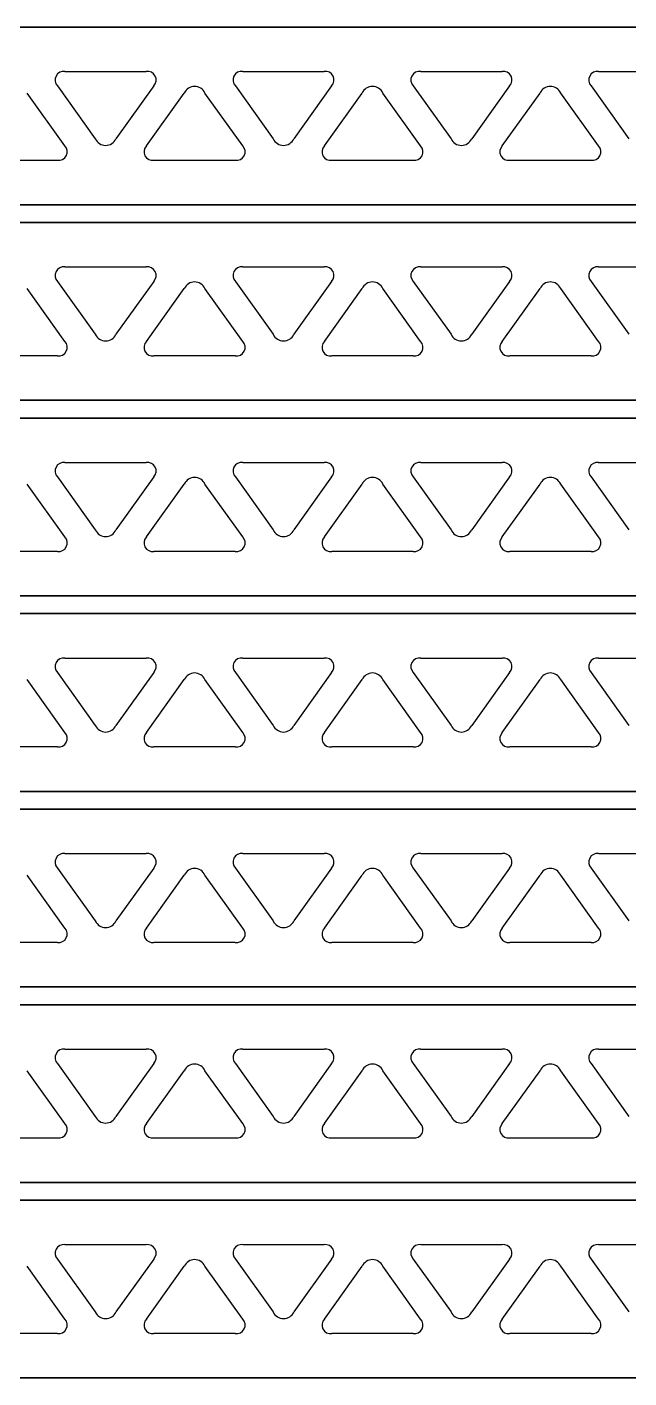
# Model space of a CAD drawing. Header units: inches. Extents: x 0 to 353, y 0 to 82.
# Drawn here: x 54.5 to 88.4, y 0.2 to 76.2 of the extents above; entities that cross this region are included whole.
import ezdxf

# ---------------------------------------------------------------- set-up
doc = ezdxf.new("R2010")
doc.units = ezdxf.units.IN
doc.header["$MEASUREMENT"] = 0

msp = doc.modelspace()

# ---------------------------------------------------------------- linework, layer by layer
for p, q in [((23.937, 76.243), (328.937, 76.243)), ((328.937, 76.243), (23.937, 76.243)), ((23.937, 76.243), (328.937, 76.243)), ((328.937, 76.243), (23.937, 76.243)), ((23.937, 76.243), (328.937, 76.243)), ((328.937, 76.243), (23.937, 76.243)), ((56.652, 73.743), (61.223, 73.743)), ((56.652, 73.743), (61.223, 73.743)), ((56.652, 73.743), (61.223, 73.743)), ((66.652, 73.743), (71.223, 73.743)), ((66.652, 73.743), (71.223, 73.743)), ((66.652, 73.743), (71.223, 73.743)), ((76.652, 73.743), (81.223, 73.743)), ((76.652, 73.743), (81.223, 73.743)), ((76.652, 73.743), (81.223, 73.743)), ((86.652, 73.743), (91.223, 73.743)), ((86.652, 73.743), (91.223, 73.743)), ((86.652, 73.743), (91.223, 73.743)), ((56.642, 69.557), (54.519, 72.529)), ((56.642, 69.557), (54.519, 72.529)), ((56.642, 69.557), (54.519, 72.529)), ((56.233, 72.929), (58.356, 69.957)), ((56.233, 72.929), (58.356, 69.957)), ((56.233, 72.929), (58.356, 69.957)), ((61.642, 72.929), (59.519, 69.957)), ((61.642, 72.929), (59.519, 69.957)), ((61.642, 72.929), (59.519, 69.957)), ((61.233, 69.557), (63.356, 72.529)), ((61.233, 69.557), (63.356, 72.529)), ((61.233, 69.557), (63.356, 72.529)), ((66.642, 69.557), (64.519, 72.529)), ((66.642, 69.557), (64.519, 72.529)), ((66.642, 69.557), (64.519, 72.529)), ((66.233, 72.929), (68.356, 69.957)), ((66.233, 72.929), (68.356, 69.957)), ((66.233, 72.929), (68.356, 69.957)), ((71.642, 72.929), (69.519, 69.957)), ((71.642, 72.929), (69.519, 69.957)), ((71.642, 72.929), (69.519, 69.957)), ((71.233, 69.557), (73.356, 72.529)), ((71.233, 69.557), (73.356, 72.529)), ((71.233, 69.557), (73.356, 72.529)), ((76.642, 69.557), (74.519, 72.529)), ((76.642, 69.557), (74.519, 72.529)), ((76.642, 69.557), (74.519, 72.529)), ((76.233, 72.929), (78.356, 69.957)), ((76.233, 72.929), (78.356, 69.957)), ((76.233, 72.929), (78.356, 69.957)), ((81.642, 72.929), (79.519, 69.957)), ((81.642, 72.929), (79.519, 69.957)), ((81.642, 72.929), (79.519, 69.957)), ((81.233, 69.557), (83.356, 72.529)), ((81.233, 69.557), (83.356, 72.529)), ((81.233, 69.557), (83.356, 72.529)), ((86.642, 69.557), (84.519, 72.529)), ((86.642, 69.557), (84.519, 72.529)), ((86.642, 69.557), (84.519, 72.529)), ((86.233, 72.929), (88.356, 69.957)), ((86.233, 72.929), (88.356, 69.957)), ((86.233, 72.929), (88.356, 69.957)), ((56.223, 68.743), (51.652, 68.743)), ((56.223, 68.743), (51.652, 68.743)), ((56.223, 68.743), (51.652, 68.743)), ((66.223, 68.743), (61.652, 68.743)), ((66.223, 68.743), (61.652, 68.743)), ((66.223, 68.743), (61.652, 68.743)), ((76.223, 68.743), (71.652, 68.743)), ((76.223, 68.743), (71.652, 68.743)), ((76.223, 68.743), (71.652, 68.743)), ((86.223, 68.743), (81.652, 68.743)), ((86.223, 68.743), (81.652, 68.743)), ((86.223, 68.743), (81.652, 68.743)), ((23.937, 66.243), (174.587, 66.243)), ((174.587, 66.243), (23.937, 66.243)), ((23.937, 66.243), (174.587, 66.243)), ((174.587, 66.243), (23.937, 66.243)), ((23.937, 66.243), (174.587, 66.243)), ((174.587, 66.243), (23.937, 66.243)), ((23.937, 65.243), (328.937, 65.243)), ((328.937, 65.243), (23.937, 65.243)), ((23.937, 65.243), (328.937, 65.243)), ((328.937, 65.243), (23.937, 65.243)), ((23.937, 65.243), (328.937, 65.243)), ((328.937, 65.243), (23.937, 65.243)), ((56.652, 62.743), (61.223, 62.743)), ((56.652, 62.743), (61.223, 62.743)), ((56.652, 62.743), (61.223, 62.743)), ((66.652, 62.743), (71.223, 62.743)), ((66.652, 62.743), (71.223, 62.743)), ((66.652, 62.743), (71.223, 62.743)), ((76.652, 62.743), (81.223, 62.743)), ((76.652, 62.743), (81.223, 62.743)), ((76.652, 62.743), (81.223, 62.743)), ((86.652, 62.743), (91.223, 62.743)), ((86.652, 62.743), (91.223, 62.743)), ((86.652, 62.743), (91.223, 62.743)), ((56.233, 61.929), (58.356, 58.957)), ((56.233, 61.929), (58.356, 58.957)), ((56.233, 61.929), (58.356, 58.957)), ((61.642, 61.929), (59.519, 58.957)), ((61.642, 61.929), (59.519, 58.957)), ((61.642, 61.929), (59.519, 58.957)), ((66.233, 61.929), (68.356, 58.957)), ((66.233, 61.929), (68.356, 58.957)), ((66.233, 61.929), (68.356, 58.957)), ((71.642, 61.929), (69.519, 58.957)), ((71.642, 61.929), (69.519, 58.957)), ((71.642, 61.929), (69.519, 58.957)), ((76.233, 61.929), (78.356, 58.957)), ((76.233, 61.929), (78.356, 58.957)), ((76.233, 61.929), (78.356, 58.957)), ((81.642, 61.929), (79.519, 58.957)), ((81.642, 61.929), (79.519, 58.957)), ((81.642, 61.929), (79.519, 58.957)), ((86.233, 61.929), (88.356, 58.957)), ((86.233, 61.929), (88.356, 58.957)), ((86.233, 61.929), (88.356, 58.957)), ((56.642, 58.557), (54.519, 61.529)), ((56.642, 58.557), (54.519, 61.529)), ((56.642, 58.557), (54.519, 61.529)), ((61.233, 58.557), (63.356, 61.529)), ((61.233, 58.557), (63.356, 61.529)), ((61.233, 58.557), (63.356, 61.529)), ((66.642, 58.557), (64.519, 61.529)), ((66.642, 58.557), (64.519, 61.529)), ((66.642, 58.557), (64.519, 61.529)), ((71.233, 58.557), (73.356, 61.529)), ((71.233, 58.557), (73.356, 61.529)), ((71.233, 58.557), (73.356, 61.529)), ((76.642, 58.557), (74.519, 61.529)), ((76.642, 58.557), (74.519, 61.529)), ((76.642, 58.557), (74.519, 61.529)), ((81.233, 58.557), (83.356, 61.529)), ((81.233, 58.557), (83.356, 61.529)), ((81.233, 58.557), (83.356, 61.529)), ((86.642, 58.557), (84.519, 61.529)), ((86.642, 58.557), (84.519, 61.529)), ((86.642, 58.557), (84.519, 61.529)), ((56.223, 57.743), (51.652, 57.743)), ((56.223, 57.743), (51.652, 57.743)), ((56.223, 57.743), (51.652, 57.743)), ((66.223, 57.743), (61.652, 57.743)), ((66.223, 57.743), (61.652, 57.743)), ((66.223, 57.743), (61.652, 57.743)), ((76.223, 57.743), (71.652, 57.743)), ((76.223, 57.743), (71.652, 57.743)), ((76.223, 57.743), (71.652, 57.743)), ((86.223, 57.743), (81.652, 57.743)), ((86.223, 57.743), (81.652, 57.743)), ((86.223, 57.743), (81.652, 57.743)), ((23.937, 55.243), (174.587, 55.243)), ((174.587, 55.243), (23.937, 55.243)), ((23.937, 55.243), (174.587, 55.243)), ((174.587, 55.243), (23.937, 55.243)), ((23.937, 55.243), (174.587, 55.243)), ((174.587, 55.243), (23.937, 55.243)), ((23.937, 54.243), (328.937, 54.243)), ((328.937, 54.243), (23.937, 54.243)), ((23.937, 54.243), (328.937, 54.243)), ((328.937, 54.243), (23.937, 54.243)), ((23.937, 54.243), (328.937, 54.243)), ((328.937, 54.243), (23.937, 54.243)), ((56.652, 51.743), (61.223, 51.743)), ((56.652, 51.743), (61.223, 51.743)), ((56.652, 51.743), (61.223, 51.743)), ((66.652, 51.743), (71.223, 51.743)), ((66.652, 51.743), (71.223, 51.743)), ((66.652, 51.743), (71.223, 51.743)), ((76.652, 51.743), (81.223, 51.743)), ((76.652, 51.743), (81.223, 51.743)), ((76.652, 51.743), (81.223, 51.743)), ((86.652, 51.743), (91.223, 51.743)), ((86.652, 51.743), (91.223, 51.743)), ((86.652, 51.743), (91.223, 51.743)), ((56.233, 50.929), (58.356, 47.957)), ((56.233, 50.929), (58.356, 47.957)), ((56.233, 50.929), (58.356, 47.957)), ((61.642, 50.929), (59.519, 47.957)), ((61.642, 50.929), (59.519, 47.957)), ((61.642, 50.929), (59.519, 47.957)), ((66.233, 50.929), (68.356, 47.957)), ((66.233, 50.929), (68.356, 47.957)), ((66.233, 50.929), (68.356, 47.957)), ((71.642, 50.929), (69.519, 47.957)), ((71.642, 50.929), (69.519, 47.957)), ((71.642, 50.929), (69.519, 47.957)), ((76.233, 50.929), (78.356, 47.957)), ((76.233, 50.929), (78.356, 47.957)), ((76.233, 50.929), (78.356, 47.957)), ((81.642, 50.929), (79.519, 47.957)), ((81.642, 50.929), (79.519, 47.957)), ((81.642, 50.929), (79.519, 47.957)), ((86.233, 50.929), (88.356, 47.957)), ((86.233, 50.929), (88.356, 47.957)), ((86.233, 50.929), (88.356, 47.957)), ((56.642, 47.557), (54.519, 50.529)), ((56.642, 47.557), (54.519, 50.529)), ((56.642, 47.557), (54.519, 50.529)), ((61.233, 47.557), (63.356, 50.529)), ((61.233, 47.557), (63.356, 50.529)), ((61.233, 47.557), (63.356, 50.529)), ((66.642, 47.557), (64.519, 50.529)), ((66.642, 47.557), (64.519, 50.529)), ((66.642, 47.557), (64.519, 50.529)), ((71.233, 47.557), (73.356, 50.529)), ((71.233, 47.557), (73.356, 50.529)), ((71.233, 47.557), (73.356, 50.529)), ((76.642, 47.557), (74.519, 50.529)), ((76.642, 47.557), (74.519, 50.529)), ((76.642, 47.557), (74.519, 50.529)), ((81.233, 47.557), (83.356, 50.529)), ((81.233, 47.557), (83.356, 50.529)), ((81.233, 47.557), (83.356, 50.529)), ((86.642, 47.557), (84.519, 50.529)), ((86.642, 47.557), (84.519, 50.529)), ((86.642, 47.557), (84.519, 50.529)), ((56.223, 46.743), (51.652, 46.743)), ((56.223, 46.743), (51.652, 46.743)), ((56.223, 46.743), (51.652, 46.743)), ((66.223, 46.743), (61.652, 46.743)), ((66.223, 46.743), (61.652, 46.743)), ((66.223, 46.743), (61.652, 46.743)), ((76.223, 46.743), (71.652, 46.743)), ((76.223, 46.743), (71.652, 46.743)), ((76.223, 46.743), (71.652, 46.743)), ((86.223, 46.743), (81.652, 46.743)), ((86.223, 46.743), (81.652, 46.743)), ((86.223, 46.743), (81.652, 46.743)), ((23.937, 44.243), (174.587, 44.243)), ((174.587, 44.243), (23.937, 44.243)), ((23.937, 44.243), (174.587, 44.243)), ((174.587, 44.243), (23.937, 44.243)), ((23.937, 44.243), (174.587, 44.243)), ((174.587, 44.243), (23.937, 44.243)), ((23.937, 43.243), (328.937, 43.243)), ((328.937, 43.243), (23.937, 43.243)), ((23.937, 43.243), (328.937, 43.243)), ((328.937, 43.243), (23.937, 43.243)), ((23.937, 43.243), (328.937, 43.243)), ((328.937, 43.243), (23.937, 43.243)), ((56.652, 40.743), (61.223, 40.743)), ((56.652, 40.743), (61.223, 40.743)), ((56.652, 40.743), (61.223, 40.743)), ((66.652, 40.743), (71.223, 40.743)), ((66.652, 40.743), (71.223, 40.743)), ((66.652, 40.743), (71.223, 40.743)), ((76.652, 40.743), (81.223, 40.743)), ((76.652, 40.743), (81.223, 40.743)), ((76.652, 40.743), (81.223, 40.743)), ((86.652, 40.743), (91.223, 40.743)), ((86.652, 40.743), (91.223, 40.743)), ((86.652, 40.743), (91.223, 40.743)), ((56.642, 36.557), (54.519, 39.529)), ((56.642, 36.557), (54.519, 39.529)), ((56.642, 36.557), (54.519, 39.529)), ((56.233, 39.929), (58.356, 36.957)), ((56.233, 39.929), (58.356, 36.957)), ((56.233, 39.929), (58.356, 36.957)), ((61.642, 39.929), (59.519, 36.957)), ((61.642, 39.929), (59.519, 36.957)), ((61.642, 39.929), (59.519, 36.957)), ((61.233, 36.557), (63.356, 39.529)), ((61.233, 36.557), (63.356, 39.529)), ((61.233, 36.557), (63.356, 39.529)), ((66.642, 36.557), (64.519, 39.529)), ((66.642, 36.557), (64.519, 39.529)), ((66.642, 36.557), (64.519, 39.529)), ((66.233, 39.929), (68.356, 36.957)), ((66.233, 39.929), (68.356, 36.957)), ((66.233, 39.929), (68.356, 36.957)), ((71.642, 39.929), (69.519, 36.957)), ((71.642, 39.929), (69.519, 36.957)), ((71.642, 39.929), (69.519, 36.957)), ((71.233, 36.557), (73.356, 39.529)), ((71.233, 36.557), (73.356, 39.529)), ((71.233, 36.557), (73.356, 39.529)), ((76.642, 36.557), (74.519, 39.529)), ((76.642, 36.557), (74.519, 39.529)), ((76.642, 36.557), (74.519, 39.529)), ((76.233, 39.929), (78.356, 36.957)), ((76.233, 39.929), (78.356, 36.957)), ((76.233, 39.929), (78.356, 36.957)), ((81.642, 39.929), (79.519, 36.957)), ((81.642, 39.929), (79.519, 36.957)), ((81.642, 39.929), (79.519, 36.957)), ((81.233, 36.557), (83.356, 39.529)), ((81.233, 36.557), (83.356, 39.529)), ((81.233, 36.557), (83.356, 39.529)), ((86.642, 36.557), (84.519, 39.529)), ((86.642, 36.557), (84.519, 39.529)), ((86.642, 36.557), (84.519, 39.529)), ((86.233, 39.929), (88.356, 36.957)), ((86.233, 39.929), (88.356, 36.957)), ((86.233, 39.929), (88.356, 36.957)), ((56.223, 35.743), (51.652, 35.743)), ((56.223, 35.743), (51.652, 35.743)), ((56.223, 35.743), (51.652, 35.743)), ((66.223, 35.743), (61.652, 35.743)), ((66.223, 35.743), (61.652, 35.743)), ((66.223, 35.743), (61.652, 35.743)), ((76.223, 35.743), (71.652, 35.743)), ((76.223, 35.743), (71.652, 35.743)), ((76.223, 35.743), (71.652, 35.743)), ((86.223, 35.743), (81.652, 35.743)), ((86.223, 35.743), (81.652, 35.743)), ((86.223, 35.743), (81.652, 35.743)), ((23.937, 33.243), (174.587, 33.243)), ((174.587, 33.243), (23.937, 33.243)), ((23.937, 33.243), (174.587, 33.243)), ((174.587, 33.243), (23.937, 33.243)), ((23.937, 33.243), (174.587, 33.243)), ((174.587, 33.243), (23.937, 33.243)), ((23.937, 32.243), (328.937, 32.243)), ((328.937, 32.243), (23.937, 32.243)), ((23.937, 32.243), (328.937, 32.243)), ((328.937, 32.243), (23.937, 32.243)), ((23.937, 32.243), (328.937, 32.243)), ((328.937, 32.243), (23.937, 32.243)), ((56.652, 29.743), (61.223, 29.743)), ((56.652, 29.743), (61.223, 29.743)), ((56.652, 29.743), (61.223, 29.743)), ((66.652, 29.743), (71.223, 29.743)), ((66.652, 29.743), (71.223, 29.743)), ((66.652, 29.743), (71.223, 29.743)), ((76.652, 29.743), (81.223, 29.743)), ((76.652, 29.743), (81.223, 29.743)), ((76.652, 29.743), (81.223, 29.743)), ((86.652, 29.743), (91.223, 29.743)), ((86.652, 29.743), (91.223, 29.743)), ((86.652, 29.743), (91.223, 29.743)), ((56.233, 28.929), (58.356, 25.957)), ((56.233, 28.929), (58.356, 25.957)), ((56.233, 28.929), (58.356, 25.957)), ((61.642, 28.929), (59.519, 25.957)), ((61.642, 28.929), (59.519, 25.957)), ((61.642, 28.929), (59.519, 25.957)), ((66.233, 28.929), (68.356, 25.957)), ((66.233, 28.929), (68.356, 25.957)), ((66.233, 28.929), (68.356, 25.957)), ((71.642, 28.929), (69.519, 25.957)), ((71.642, 28.929), (69.519, 25.957)), ((71.642, 28.929), (69.519, 25.957)), ((76.233, 28.929), (78.356, 25.957)), ((76.233, 28.929), (78.356, 25.957)), ((76.233, 28.929), (78.356, 25.957)), ((81.642, 28.929), (79.519, 25.957)), ((81.642, 28.929), (79.519, 25.957)), ((81.642, 28.929), (79.519, 25.957)), ((86.233, 28.929), (88.356, 25.957)), ((86.233, 28.929), (88.356, 25.957)), ((86.233, 28.929), (88.356, 25.957)), ((56.642, 25.557), (54.519, 28.529)), ((56.642, 25.557), (54.519, 28.529)), ((56.642, 25.557), (54.519, 28.529)), ((61.233, 25.557), (63.356, 28.529)), ((61.233, 25.557), (63.356, 28.529)), ((61.233, 25.557), (63.356, 28.529)), ((66.642, 25.557), (64.519, 28.529)), ((66.642, 25.557), (64.519, 28.529)), ((66.642, 25.557), (64.519, 28.529)), ((71.233, 25.557), (73.356, 28.529)), ((71.233, 25.557), (73.356, 28.529)), ((71.233, 25.557), (73.356, 28.529)), ((76.642, 25.557), (74.519, 28.529)), ((76.642, 25.557), (74.519, 28.529)), ((76.642, 25.557), (74.519, 28.529)), ((81.233, 25.557), (83.356, 28.529)), ((81.233, 25.557), (83.356, 28.529)), ((81.233, 25.557), (83.356, 28.529)), ((86.642, 25.557), (84.519, 28.529)), ((86.642, 25.557), (84.519, 28.529)), ((86.642, 25.557), (84.519, 28.529)), ((56.223, 24.743), (51.652, 24.743)), ((56.223, 24.743), (51.652, 24.743)), ((56.223, 24.743), (51.652, 24.743)), ((66.223, 24.743), (61.652, 24.743)), ((66.223, 24.743), (61.652, 24.743)), ((66.223, 24.743), (61.652, 24.743)), ((76.223, 24.743), (71.652, 24.743)), ((76.223, 24.743), (71.652, 24.743)), ((76.223, 24.743), (71.652, 24.743)), ((86.223, 24.743), (81.652, 24.743)), ((86.223, 24.743), (81.652, 24.743)), ((86.223, 24.743), (81.652, 24.743)), ((23.937, 22.243), (174.587, 22.243)), ((174.587, 22.243), (23.937, 22.243)), ((23.937, 22.243), (174.587, 22.243)), ((174.587, 22.243), (23.937, 22.243)), ((23.937, 22.243), (174.587, 22.243)), ((174.587, 22.243), (23.937, 22.243)), ((23.937, 21.243), (328.937, 21.243)), ((328.937, 21.243), (23.937, 21.243)), ((23.937, 21.243), (328.937, 21.243)), ((328.937, 21.243), (23.937, 21.243)), ((23.937, 21.243), (328.937, 21.243)), ((328.937, 21.243), (23.937, 21.243)), ((56.652, 18.743), (61.223, 18.743)), ((56.652, 18.743), (61.223, 18.743)), ((56.652, 18.743), (61.223, 18.743)), ((66.652, 18.743), (71.223, 18.743)), ((66.652, 18.743), (71.223, 18.743)), ((66.652, 18.743), (71.223, 18.743)), ((76.652, 18.743), (81.223, 18.743)), ((76.652, 18.743), (81.223, 18.743)), ((76.652, 18.743), (81.223, 18.743)), ((86.652, 18.743), (91.223, 18.743)), ((86.652, 18.743), (91.223, 18.743)), ((86.652, 18.743), (91.223, 18.743)), ((56.642, 14.557), (54.519, 17.529)), ((56.642, 14.557), (54.519, 17.529)), ((56.642, 14.557), (54.519, 17.529)), ((56.233, 17.929), (58.356, 14.957)), ((56.233, 17.929), (58.356, 14.957)), ((56.233, 17.929), (58.356, 14.957)), ((61.642, 17.929), (59.519, 14.957)), ((61.642, 17.929), (59.519, 14.957)), ((61.642, 17.929), (59.519, 14.957)), ((61.233, 14.557), (63.356, 17.529)), ((61.233, 14.557), (63.356, 17.529)), ((61.233, 14.557), (63.356, 17.529)), ((66.642, 14.557), (64.519, 17.529)), ((66.642, 14.557), (64.519, 17.529)), ((66.642, 14.557), (64.519, 17.529)), ((66.233, 17.929), (68.356, 14.957)), ((66.233, 17.929), (68.356, 14.957)), ((66.233, 17.929), (68.356, 14.957)), ((71.642, 17.929), (69.519, 14.957)), ((71.642, 17.929), (69.519, 14.957)), ((71.642, 17.929), (69.519, 14.957)), ((71.233, 14.557), (73.356, 17.529)), ((71.233, 14.557), (73.356, 17.529)), ((71.233, 14.557), (73.356, 17.529)), ((76.642, 14.557), (74.519, 17.529)), ((76.642, 14.557), (74.519, 17.529)), ((76.642, 14.557), (74.519, 17.529)), ((76.233, 17.929), (78.356, 14.957)), ((76.233, 17.929), (78.356, 14.957)), ((76.233, 17.929), (78.356, 14.957)), ((81.642, 17.929), (79.519, 14.957)), ((81.642, 17.929), (79.519, 14.957)), ((81.642, 17.929), (79.519, 14.957)), ((81.233, 14.557), (83.356, 17.529)), ((81.233, 14.557), (83.356, 17.529)), ((81.233, 14.557), (83.356, 17.529)), ((86.642, 14.557), (84.519, 17.529)), ((86.642, 14.557), (84.519, 17.529)), ((86.642, 14.557), (84.519, 17.529)), ((86.233, 17.929), (88.356, 14.957)), ((86.233, 17.929), (88.356, 14.957)), ((86.233, 17.929), (88.356, 14.957)), ((56.223, 13.743), (51.652, 13.743)), ((56.223, 13.743), (51.652, 13.743)), ((56.223, 13.743), (51.652, 13.743)), ((66.223, 13.743), (61.652, 13.743)), ((66.223, 13.743), (61.652, 13.743)), ((66.223, 13.743), (61.652, 13.743)), ((76.223, 13.743), (71.652, 13.743)), ((76.223, 13.743), (71.652, 13.743)), ((76.223, 13.743), (71.652, 13.743)), ((86.223, 13.743), (81.652, 13.743)), ((86.223, 13.743), (81.652, 13.743)), ((86.223, 13.743), (81.652, 13.743)), ((23.937, 11.243), (174.587, 11.243)), ((174.587, 11.243), (23.937, 11.243)), ((23.937, 11.243), (174.587, 11.243)), ((174.587, 11.243), (23.937, 11.243)), ((23.937, 11.243), (174.587, 11.243)), ((174.587, 11.243), (23.937, 11.243)), ((23.937, 10.243), (328.937, 10.243)), ((328.937, 10.243), (23.937, 10.243)), ((23.937, 10.243), (328.937, 10.243)), ((328.937, 10.243), (23.937, 10.243)), ((23.937, 10.243), (328.937, 10.243)), ((328.937, 10.243), (23.937, 10.243)), ((56.652, 7.743), (61.223, 7.743)), ((56.652, 7.743), (61.223, 7.743)), ((56.652, 7.743), (61.223, 7.743)), ((66.652, 7.743), (71.223, 7.743)), ((66.652, 7.743), (71.223, 7.743)), ((66.652, 7.743), (71.223, 7.743)), ((76.652, 7.743), (81.223, 7.743)), ((76.652, 7.743), (81.223, 7.743)), ((76.652, 7.743), (81.223, 7.743)), ((86.652, 7.743), (91.223, 7.743)), ((86.652, 7.743), (91.223, 7.743)), ((86.652, 7.743), (91.223, 7.743)), ((56.233, 6.929), (58.356, 3.957)), ((56.233, 6.929), (58.356, 3.957)), ((56.233, 6.929), (58.356, 3.957)), ((61.642, 6.929), (59.519, 3.957)), ((61.642, 6.929), (59.519, 3.957)), ((61.642, 6.929), (59.519, 3.957)), ((66.233, 6.929), (68.356, 3.957)), ((66.233, 6.929), (68.356, 3.957)), ((66.233, 6.929), (68.356, 3.957)), ((71.642, 6.929), (69.519, 3.957)), ((71.642, 6.929), (69.519, 3.957)), ((71.642, 6.929), (69.519, 3.957)), ((76.233, 6.929), (78.356, 3.957)), ((76.233, 6.929), (78.356, 3.957)), ((76.233, 6.929), (78.356, 3.957)), ((81.642, 6.929), (79.519, 3.957)), ((81.642, 6.929), (79.519, 3.957)), ((81.642, 6.929), (79.519, 3.957)), ((86.233, 6.929), (88.356, 3.957)), ((86.233, 6.929), (88.356, 3.957)), ((86.233, 6.929), (88.356, 3.957)), ((56.642, 3.557), (54.519, 6.529)), ((56.642, 3.557), (54.519, 6.529)), ((56.642, 3.557), (54.519, 6.529)), ((61.233, 3.557), (63.356, 6.529)), ((61.233, 3.557), (63.356, 6.529)), ((61.233, 3.557), (63.356, 6.529)), ((66.642, 3.557), (64.519, 6.529)), ((66.642, 3.557), (64.519, 6.529)), ((66.642, 3.557), (64.519, 6.529)), ((71.233, 3.557), (73.356, 6.529)), ((71.233, 3.557), (73.356, 6.529)), ((71.233, 3.557), (73.356, 6.529)), ((76.642, 3.557), (74.519, 6.529)), ((76.642, 3.557), (74.519, 6.529)), ((76.642, 3.557), (74.519, 6.529)), ((81.233, 3.557), (83.356, 6.529)), ((81.233, 3.557), (83.356, 6.529)), ((81.233, 3.557), (83.356, 6.529)), ((86.642, 3.557), (84.519, 6.529)), ((86.642, 3.557), (84.519, 6.529)), ((86.642, 3.557), (84.519, 6.529)), ((56.223, 2.743), (51.652, 2.743)), ((56.223, 2.743), (51.652, 2.743)), ((56.223, 2.743), (51.652, 2.743)), ((66.223, 2.743), (61.652, 2.743)), ((66.223, 2.743), (61.652, 2.743)), ((66.223, 2.743), (61.652, 2.743)), ((76.223, 2.743), (71.652, 2.743)), ((76.223, 2.743), (71.652, 2.743)), ((76.223, 2.743), (71.652, 2.743)), ((86.223, 2.743), (81.652, 2.743)), ((86.223, 2.743), (81.652, 2.743)), ((86.223, 2.743), (81.652, 2.743)), ((23.937, 0.243), (174.587, 0.243)), ((174.587, 0.243), (23.937, 0.243)), ((23.937, 0.243), (174.587, 0.243)), ((174.587, 0.243), (23.937, 0.243)), ((23.937, 0.243), (174.587, 0.243)), ((174.587, 0.243), (23.937, 0.243))]:
    msp.add_line(p, q)
for centre, radius, start, end in [((56.577, 73.267), 0.482, 81.1336, 224.40408), ((56.577, 73.267), 0.482, 81.1336, 224.40408), ((56.577, 73.267), 0.482, 81.1336, 224.40408), ((61.297, 73.267), 0.482, 315.59592, 98.8664), ((61.297, 73.267), 0.482, 315.59592, 98.8664), ((61.297, 73.267), 0.482, 315.59592, 98.8664), ((66.577, 73.267), 0.482, 81.1336, 224.40408), ((66.577, 73.267), 0.482, 81.1336, 224.40408), ((66.577, 73.267), 0.482, 81.1336, 224.40408), ((71.297, 73.267), 0.482, 315.59592, 98.8664), ((71.297, 73.267), 0.482, 315.59592, 98.8664), ((71.297, 73.267), 0.482, 315.59592, 98.8664), ((76.577, 73.267), 0.482, 81.1336, 224.40408), ((76.577, 73.267), 0.482, 81.1336, 224.40408), ((76.577, 73.267), 0.482, 81.1336, 224.40408), ((81.297, 73.267), 0.482, 315.59592, 98.8664), ((81.297, 73.267), 0.482, 315.59592, 98.8664), ((81.297, 73.267), 0.482, 315.59592, 98.8664), ((86.577, 73.267), 0.482, 81.1336, 224.40408), ((86.577, 73.267), 0.482, 81.1336, 224.40408), ((86.577, 73.267), 0.482, 81.1336, 224.40408), ((63.937, 72.266), 0.638, 24.34186, 155.65814), ((63.937, 72.266), 0.638, 24.34186, 155.65814), ((63.937, 72.266), 0.638, 24.34186, 155.65814), ((73.937, 72.266), 0.638, 24.34186, 155.65814), ((73.937, 72.266), 0.638, 24.34186, 155.65814), ((73.937, 72.266), 0.638, 24.34186, 155.65814), ((83.937, 72.266), 0.638, 24.34186, 155.65814), ((83.937, 72.266), 0.638, 24.34186, 155.65814), ((83.937, 72.266), 0.638, 24.34186, 155.65814), ((58.937, 70.22), 0.638, 204.34186, 335.65814), ((58.937, 70.22), 0.638, 204.34186, 335.65814), ((58.937, 70.22), 0.638, 204.34186, 335.65814), ((68.937, 70.22), 0.638, 204.34186, 335.65814), ((68.937, 70.22), 0.638, 204.34186, 335.65814), ((68.937, 70.22), 0.638, 204.34186, 335.65814), ((78.937, 70.22), 0.638, 204.34186, 335.65814), ((78.937, 70.22), 0.638, 204.34186, 335.65814), ((78.937, 70.22), 0.638, 204.34186, 335.65814), ((56.297, 69.22), 0.482, 261.1336, 44.40408), ((56.297, 69.22), 0.482, 261.1336, 44.40408), ((56.297, 69.22), 0.482, 261.1336, 44.40408), ((61.577, 69.22), 0.482, 135.59592, 278.8664), ((61.577, 69.22), 0.482, 135.59592, 278.8664), ((61.577, 69.22), 0.482, 135.59592, 278.8664), ((66.297, 69.22), 0.482, 261.1336, 44.40408), ((66.297, 69.22), 0.482, 261.1336, 44.40408), ((66.297, 69.22), 0.482, 261.1336, 44.40408), ((71.577, 69.22), 0.482, 135.59592, 278.8664), ((71.577, 69.22), 0.482, 135.59592, 278.8664), ((71.577, 69.22), 0.482, 135.59592, 278.8664), ((76.297, 69.22), 0.482, 261.1336, 44.40408), ((76.297, 69.22), 0.482, 261.1336, 44.40408), ((76.297, 69.22), 0.482, 261.1336, 44.40408), ((81.577, 69.22), 0.482, 135.59592, 278.8664), ((81.577, 69.22), 0.482, 135.59592, 278.8664), ((81.577, 69.22), 0.482, 135.59592, 278.8664), ((86.297, 69.22), 0.482, 261.1336, 44.40408), ((86.297, 69.22), 0.482, 261.1336, 44.40408), ((86.297, 69.22), 0.482, 261.1336, 44.40408), ((56.577, 62.267), 0.482, 81.1336, 224.40408), ((56.577, 62.267), 0.482, 81.1336, 224.40408), ((56.577, 62.267), 0.482, 81.1336, 224.40408), ((61.297, 62.267), 0.482, 315.59592, 98.8664), ((61.297, 62.267), 0.482, 315.59592, 98.8664), ((61.297, 62.267), 0.482, 315.59592, 98.8664), ((66.577, 62.267), 0.482, 81.1336, 224.40408), ((66.577, 62.267), 0.482, 81.1336, 224.40408), ((66.577, 62.267), 0.482, 81.1336, 224.40408), ((71.297, 62.267), 0.482, 315.59592, 98.8664), ((71.297, 62.267), 0.482, 315.59592, 98.8664), ((71.297, 62.267), 0.482, 315.59592, 98.8664), ((76.577, 62.267), 0.482, 81.1336, 224.40408), ((76.577, 62.267), 0.482, 81.1336, 224.40408), ((76.577, 62.267), 0.482, 81.1336, 224.40408), ((81.297, 62.267), 0.482, 315.59592, 98.8664), ((81.297, 62.267), 0.482, 315.59592, 98.8664), ((81.297, 62.267), 0.482, 315.59592, 98.8664), ((86.577, 62.267), 0.482, 81.1336, 224.40408), ((86.577, 62.267), 0.482, 81.1336, 224.40408), ((86.577, 62.267), 0.482, 81.1336, 224.40408), ((63.937, 61.266), 0.638, 24.34186, 155.65814), ((63.937, 61.266), 0.638, 24.34186, 155.65814), ((63.937, 61.266), 0.638, 24.34186, 155.65814), ((73.937, 61.266), 0.638, 24.34186, 155.65814), ((73.937, 61.266), 0.638, 24.34186, 155.65814), ((73.937, 61.266), 0.638, 24.34186, 155.65814), ((83.937, 61.266), 0.638, 24.34186, 155.65814), ((83.937, 61.266), 0.638, 24.34186, 155.65814), ((83.937, 61.266), 0.638, 24.34186, 155.65814), ((56.297, 58.22), 0.482, 261.1336, 44.40408), ((56.297, 58.22), 0.482, 261.1336, 44.40408), ((56.297, 58.22), 0.482, 261.1336, 44.40408), ((58.937, 59.22), 0.638, 204.34186, 335.65814), ((58.937, 59.22), 0.638, 204.34186, 335.65814), ((58.937, 59.22), 0.638, 204.34186, 335.65814), ((61.577, 58.22), 0.482, 135.59592, 278.8664), ((61.577, 58.22), 0.482, 135.59592, 278.8664), ((61.577, 58.22), 0.482, 135.59592, 278.8664), ((66.297, 58.22), 0.482, 261.1336, 44.40408), ((66.297, 58.22), 0.482, 261.1336, 44.40408), ((66.297, 58.22), 0.482, 261.1336, 44.40408), ((68.937, 59.22), 0.638, 204.34186, 335.65814), ((68.937, 59.22), 0.638, 204.34186, 335.65814), ((68.937, 59.22), 0.638, 204.34186, 335.65814), ((71.577, 58.22), 0.482, 135.59592, 278.8664), ((71.577, 58.22), 0.482, 135.59592, 278.8664), ((71.577, 58.22), 0.482, 135.59592, 278.8664), ((76.297, 58.22), 0.482, 261.1336, 44.40408), ((76.297, 58.22), 0.482, 261.1336, 44.40408), ((76.297, 58.22), 0.482, 261.1336, 44.40408), ((78.937, 59.22), 0.638, 204.34186, 335.65814), ((78.937, 59.22), 0.638, 204.34186, 335.65814), ((78.937, 59.22), 0.638, 204.34186, 335.65814), ((81.577, 58.22), 0.482, 135.59592, 278.8664), ((81.577, 58.22), 0.482, 135.59592, 278.8664), ((81.577, 58.22), 0.482, 135.59592, 278.8664), ((86.297, 58.22), 0.482, 261.1336, 44.40408), ((86.297, 58.22), 0.482, 261.1336, 44.40408), ((86.297, 58.22), 0.482, 261.1336, 44.40408), ((56.577, 51.267), 0.482, 81.1336, 224.40408), ((56.577, 51.267), 0.482, 81.1336, 224.40408), ((56.577, 51.267), 0.482, 81.1336, 224.40408), ((61.297, 51.267), 0.482, 315.59592, 98.8664), ((61.297, 51.267), 0.482, 315.59592, 98.8664), ((61.297, 51.267), 0.482, 315.59592, 98.8664), ((66.577, 51.267), 0.482, 81.1336, 224.40408), ((66.577, 51.267), 0.482, 81.1336, 224.40408), ((66.577, 51.267), 0.482, 81.1336, 224.40408), ((71.297, 51.267), 0.482, 315.59592, 98.8664), ((71.297, 51.267), 0.482, 315.59592, 98.8664), ((71.297, 51.267), 0.482, 315.59592, 98.8664), ((76.577, 51.267), 0.482, 81.1336, 224.40408), ((76.577, 51.267), 0.482, 81.1336, 224.40408), ((76.577, 51.267), 0.482, 81.1336, 224.40408), ((81.297, 51.267), 0.482, 315.59592, 98.8664), ((81.297, 51.267), 0.482, 315.59592, 98.8664), ((81.297, 51.267), 0.482, 315.59592, 98.8664), ((86.577, 51.267), 0.482, 81.1336, 224.40408), ((86.577, 51.267), 0.482, 81.1336, 224.40408), ((86.577, 51.267), 0.482, 81.1336, 224.40408), ((63.937, 50.266), 0.638, 24.34186, 155.65814), ((63.937, 50.266), 0.638, 24.34186, 155.65814), ((63.937, 50.266), 0.638, 24.34186, 155.65814), ((73.937, 50.266), 0.638, 24.34186, 155.65814), ((73.937, 50.266), 0.638, 24.34186, 155.65814), ((73.937, 50.266), 0.638, 24.34186, 155.65814), ((83.937, 50.266), 0.638, 24.34186, 155.65814), ((83.937, 50.266), 0.638, 24.34186, 155.65814), ((83.937, 50.266), 0.638, 24.34186, 155.65814), ((58.937, 48.22), 0.638, 204.34186, 335.65814), ((58.937, 48.22), 0.638, 204.34186, 335.65814), ((58.937, 48.22), 0.638, 204.34186, 335.65814), ((68.937, 48.22), 0.638, 204.34186, 335.65814), ((68.937, 48.22), 0.638, 204.34186, 335.65814), ((68.937, 48.22), 0.638, 204.34186, 335.65814), ((78.937, 48.22), 0.638, 204.34186, 335.65814), ((78.937, 48.22), 0.638, 204.34186, 335.65814), ((78.937, 48.22), 0.638, 204.34186, 335.65814), ((56.297, 47.22), 0.482, 261.1336, 44.40408), ((56.297, 47.22), 0.482, 261.1336, 44.40408), ((56.297, 47.22), 0.482, 261.1336, 44.40408), ((61.577, 47.22), 0.482, 135.59592, 278.8664), ((61.577, 47.22), 0.482, 135.59592, 278.8664), ((61.577, 47.22), 0.482, 135.59592, 278.8664), ((66.297, 47.22), 0.482, 261.1336, 44.40408), ((66.297, 47.22), 0.482, 261.1336, 44.40408), ((66.297, 47.22), 0.482, 261.1336, 44.40408), ((71.577, 47.22), 0.482, 135.59592, 278.8664), ((71.577, 47.22), 0.482, 135.59592, 278.8664), ((71.577, 47.22), 0.482, 135.59592, 278.8664), ((76.297, 47.22), 0.482, 261.1336, 44.40408), ((76.297, 47.22), 0.482, 261.1336, 44.40408), ((76.297, 47.22), 0.482, 261.1336, 44.40408), ((81.577, 47.22), 0.482, 135.59592, 278.8664), ((81.577, 47.22), 0.482, 135.59592, 278.8664), ((81.577, 47.22), 0.482, 135.59592, 278.8664), ((86.297, 47.22), 0.482, 261.1336, 44.40408), ((86.297, 47.22), 0.482, 261.1336, 44.40408), ((86.297, 47.22), 0.482, 261.1336, 44.40408), ((56.577, 40.267), 0.482, 81.1336, 224.40408), ((56.577, 40.267), 0.482, 81.1336, 224.40408), ((56.577, 40.267), 0.482, 81.1336, 224.40408), ((61.297, 40.267), 0.482, 315.59592, 98.8664), ((61.297, 40.267), 0.482, 315.59592, 98.8664), ((61.297, 40.267), 0.482, 315.59592, 98.8664), ((66.577, 40.267), 0.482, 81.1336, 224.40408), ((66.577, 40.267), 0.482, 81.1336, 224.40408), ((66.577, 40.267), 0.482, 81.1336, 224.40408), ((71.297, 40.267), 0.482, 315.59592, 98.8664), ((71.297, 40.267), 0.482, 315.59592, 98.8664), ((71.297, 40.267), 0.482, 315.59592, 98.8664), ((76.577, 40.267), 0.482, 81.1336, 224.40408), ((76.577, 40.267), 0.482, 81.1336, 224.40408), ((76.577, 40.267), 0.482, 81.1336, 224.40408), ((81.297, 40.267), 0.482, 315.59592, 98.8664), ((81.297, 40.267), 0.482, 315.59592, 98.8664), ((81.297, 40.267), 0.482, 315.59592, 98.8664), ((86.577, 40.267), 0.482, 81.1336, 224.40408), ((86.577, 40.267), 0.482, 81.1336, 224.40408), ((86.577, 40.267), 0.482, 81.1336, 224.40408), ((63.937, 39.266), 0.638, 24.34186, 155.65814), ((63.937, 39.266), 0.638, 24.34186, 155.65814), ((63.937, 39.266), 0.638, 24.34186, 155.65814), ((73.937, 39.266), 0.638, 24.34186, 155.65814), ((73.937, 39.266), 0.638, 24.34186, 155.65814), ((73.937, 39.266), 0.638, 24.34186, 155.65814), ((83.937, 39.266), 0.638, 24.34186, 155.65814), ((83.937, 39.266), 0.638, 24.34186, 155.65814), ((83.937, 39.266), 0.638, 24.34186, 155.65814), ((56.297, 36.22), 0.482, 261.1336, 44.40408), ((56.297, 36.22), 0.482, 261.1336, 44.40408), ((56.297, 36.22), 0.482, 261.1336, 44.40408), ((58.937, 37.22), 0.638, 204.34186, 335.65814), ((58.937, 37.22), 0.638, 204.34186, 335.65814), ((58.937, 37.22), 0.638, 204.34186, 335.65814), ((61.577, 36.22), 0.482, 135.59592, 278.8664), ((61.577, 36.22), 0.482, 135.59592, 278.8664), ((61.577, 36.22), 0.482, 135.59592, 278.8664), ((66.297, 36.22), 0.482, 261.1336, 44.40408), ((66.297, 36.22), 0.482, 261.1336, 44.40408), ((66.297, 36.22), 0.482, 261.1336, 44.40408), ((68.937, 37.22), 0.638, 204.34186, 335.65814), ((68.937, 37.22), 0.638, 204.34186, 335.65814), ((68.937, 37.22), 0.638, 204.34186, 335.65814), ((71.577, 36.22), 0.482, 135.59592, 278.8664), ((71.577, 36.22), 0.482, 135.59592, 278.8664), ((71.577, 36.22), 0.482, 135.59592, 278.8664), ((76.297, 36.22), 0.482, 261.1336, 44.40408), ((76.297, 36.22), 0.482, 261.1336, 44.40408), ((76.297, 36.22), 0.482, 261.1336, 44.40408), ((78.937, 37.22), 0.638, 204.34186, 335.65814), ((78.937, 37.22), 0.638, 204.34186, 335.65814), ((78.937, 37.22), 0.638, 204.34186, 335.65814), ((81.577, 36.22), 0.482, 135.59592, 278.8664), ((81.577, 36.22), 0.482, 135.59592, 278.8664), ((81.577, 36.22), 0.482, 135.59592, 278.8664), ((86.297, 36.22), 0.482, 261.1336, 44.40408), ((86.297, 36.22), 0.482, 261.1336, 44.40408), ((86.297, 36.22), 0.482, 261.1336, 44.40408), ((56.577, 29.267), 0.482, 81.1336, 224.40408), ((56.577, 29.267), 0.482, 81.1336, 224.40408), ((56.577, 29.267), 0.482, 81.1336, 224.40408), ((61.297, 29.267), 0.482, 315.59592, 98.8664), ((61.297, 29.267), 0.482, 315.59592, 98.8664), ((61.297, 29.267), 0.482, 315.59592, 98.8664), ((66.577, 29.267), 0.482, 81.1336, 224.40408), ((66.577, 29.267), 0.482, 81.1336, 224.40408), ((66.577, 29.267), 0.482, 81.1336, 224.40408), ((71.297, 29.267), 0.482, 315.59592, 98.8664), ((71.297, 29.267), 0.482, 315.59592, 98.8664), ((71.297, 29.267), 0.482, 315.59592, 98.8664), ((76.577, 29.267), 0.482, 81.1336, 224.40408), ((76.577, 29.267), 0.482, 81.1336, 224.40408), ((76.577, 29.267), 0.482, 81.1336, 224.40408), ((81.297, 29.267), 0.482, 315.59592, 98.8664), ((81.297, 29.267), 0.482, 315.59592, 98.8664), ((81.297, 29.267), 0.482, 315.59592, 98.8664), ((86.577, 29.267), 0.482, 81.1336, 224.40408), ((86.577, 29.267), 0.482, 81.1336, 224.40408), ((86.577, 29.267), 0.482, 81.1336, 224.40408), ((63.937, 28.266), 0.638, 24.34186, 155.65814), ((63.937, 28.266), 0.638, 24.34186, 155.65814), ((63.937, 28.266), 0.638, 24.34186, 155.65814), ((73.937, 28.266), 0.638, 24.34186, 155.65814), ((73.937, 28.266), 0.638, 24.34186, 155.65814), ((73.937, 28.266), 0.638, 24.34186, 155.65814), ((83.937, 28.266), 0.638, 24.34186, 155.65814), ((83.937, 28.266), 0.638, 24.34186, 155.65814), ((83.937, 28.266), 0.638, 24.34186, 155.65814), ((58.937, 26.22), 0.638, 204.34186, 335.65814), ((58.937, 26.22), 0.638, 204.34186, 335.65814), ((58.937, 26.22), 0.638, 204.34186, 335.65814), ((68.937, 26.22), 0.638, 204.34186, 335.65814), ((68.937, 26.22), 0.638, 204.34186, 335.65814), ((68.937, 26.22), 0.638, 204.34186, 335.65814), ((78.937, 26.22), 0.638, 204.34186, 335.65814), ((78.937, 26.22), 0.638, 204.34186, 335.65814), ((78.937, 26.22), 0.638, 204.34186, 335.65814), ((56.297, 25.22), 0.482, 261.1336, 44.40408), ((56.297, 25.22), 0.482, 261.1336, 44.40408), ((56.297, 25.22), 0.482, 261.1336, 44.40408), ((61.577, 25.22), 0.482, 135.59592, 278.8664), ((61.577, 25.22), 0.482, 135.59592, 278.8664), ((61.577, 25.22), 0.482, 135.59592, 278.8664), ((66.297, 25.22), 0.482, 261.1336, 44.40408), ((66.297, 25.22), 0.482, 261.1336, 44.40408), ((66.297, 25.22), 0.482, 261.1336, 44.40408), ((71.577, 25.22), 0.482, 135.59592, 278.8664), ((71.577, 25.22), 0.482, 135.59592, 278.8664), ((71.577, 25.22), 0.482, 135.59592, 278.8664), ((76.297, 25.22), 0.482, 261.1336, 44.40408), ((76.297, 25.22), 0.482, 261.1336, 44.40408), ((76.297, 25.22), 0.482, 261.1336, 44.40408), ((81.577, 25.22), 0.482, 135.59592, 278.8664), ((81.577, 25.22), 0.482, 135.59592, 278.8664), ((81.577, 25.22), 0.482, 135.59592, 278.8664), ((86.297, 25.22), 0.482, 261.1336, 44.40408), ((86.297, 25.22), 0.482, 261.1336, 44.40408), ((86.297, 25.22), 0.482, 261.1336, 44.40408), ((56.577, 18.267), 0.482, 81.1336, 224.40408), ((56.577, 18.267), 0.482, 81.1336, 224.40408), ((56.577, 18.267), 0.482, 81.1336, 224.40408), ((61.297, 18.267), 0.482, 315.59592, 98.8664), ((61.297, 18.267), 0.482, 315.59592, 98.8664), ((61.297, 18.267), 0.482, 315.59592, 98.8664), ((66.577, 18.267), 0.482, 81.1336, 224.40408), ((66.577, 18.267), 0.482, 81.1336, 224.40408), ((66.577, 18.267), 0.482, 81.1336, 224.40408), ((71.297, 18.267), 0.482, 315.59592, 98.8664), ((71.297, 18.267), 0.482, 315.59592, 98.8664), ((71.297, 18.267), 0.482, 315.59592, 98.8664), ((76.577, 18.267), 0.482, 81.1336, 224.40408), ((76.577, 18.267), 0.482, 81.1336, 224.40408), ((76.577, 18.267), 0.482, 81.1336, 224.40408), ((81.297, 18.267), 0.482, 315.59592, 98.8664), ((81.297, 18.267), 0.482, 315.59592, 98.8664), ((81.297, 18.267), 0.482, 315.59592, 98.8664), ((86.577, 18.267), 0.482, 81.1336, 224.40408), ((86.577, 18.267), 0.482, 81.1336, 224.40408), ((86.577, 18.267), 0.482, 81.1336, 224.40408), ((63.937, 17.266), 0.638, 24.34186, 155.65814), ((63.937, 17.266), 0.638, 24.34186, 155.65814), ((63.937, 17.266), 0.638, 24.34186, 155.65814), ((73.937, 17.266), 0.638, 24.34186, 155.65814), ((73.937, 17.266), 0.638, 24.34186, 155.65814), ((73.937, 17.266), 0.638, 24.34186, 155.65814), ((83.937, 17.266), 0.638, 24.34186, 155.65814), ((83.937, 17.266), 0.638, 24.34186, 155.65814), ((83.937, 17.266), 0.638, 24.34186, 155.65814), ((56.297, 14.22), 0.482, 261.1336, 44.40408), ((56.297, 14.22), 0.482, 261.1336, 44.40408), ((56.297, 14.22), 0.482, 261.1336, 44.40408), ((58.937, 15.22), 0.638, 204.34186, 335.65814), ((58.937, 15.22), 0.638, 204.34186, 335.65814), ((58.937, 15.22), 0.638, 204.34186, 335.65814), ((61.577, 14.22), 0.482, 135.59592, 278.8664), ((61.577, 14.22), 0.482, 135.59592, 278.8664), ((61.577, 14.22), 0.482, 135.59592, 278.8664), ((66.297, 14.22), 0.482, 261.1336, 44.40408), ((66.297, 14.22), 0.482, 261.1336, 44.40408), ((66.297, 14.22), 0.482, 261.1336, 44.40408), ((68.937, 15.22), 0.638, 204.34186, 335.65814), ((68.937, 15.22), 0.638, 204.34186, 335.65814), ((68.937, 15.22), 0.638, 204.34186, 335.65814), ((71.577, 14.22), 0.482, 135.59592, 278.8664), ((71.577, 14.22), 0.482, 135.59592, 278.8664), ((71.577, 14.22), 0.482, 135.59592, 278.8664), ((76.297, 14.22), 0.482, 261.1336, 44.40408), ((76.297, 14.22), 0.482, 261.1336, 44.40408), ((76.297, 14.22), 0.482, 261.1336, 44.40408), ((78.937, 15.22), 0.638, 204.34186, 335.65814), ((78.937, 15.22), 0.638, 204.34186, 335.65814), ((78.937, 15.22), 0.638, 204.34186, 335.65814), ((81.577, 14.22), 0.482, 135.59592, 278.8664), ((81.577, 14.22), 0.482, 135.59592, 278.8664), ((81.577, 14.22), 0.482, 135.59592, 278.8664), ((86.297, 14.22), 0.482, 261.1336, 44.40408), ((86.297, 14.22), 0.482, 261.1336, 44.40408), ((86.297, 14.22), 0.482, 261.1336, 44.40408), ((56.577, 7.267), 0.482, 81.1336, 224.40408), ((56.577, 7.267), 0.482, 81.1336, 224.40408), ((56.577, 7.267), 0.482, 81.1336, 224.40408), ((61.297, 7.267), 0.482, 315.59592, 98.8664), ((61.297, 7.267), 0.482, 315.59592, 98.8664), ((61.297, 7.267), 0.482, 315.59592, 98.8664), ((66.577, 7.267), 0.482, 81.1336, 224.40408), ((66.577, 7.267), 0.482, 81.1336, 224.40408), ((66.577, 7.267), 0.482, 81.1336, 224.40408), ((71.297, 7.267), 0.482, 315.59592, 98.8664), ((71.297, 7.267), 0.482, 315.59592, 98.8664), ((71.297, 7.267), 0.482, 315.59592, 98.8664), ((76.577, 7.267), 0.482, 81.1336, 224.40408), ((76.577, 7.267), 0.482, 81.1336, 224.40408), ((76.577, 7.267), 0.482, 81.1336, 224.40408), ((81.297, 7.267), 0.482, 315.59592, 98.8664), ((81.297, 7.267), 0.482, 315.59592, 98.8664), ((81.297, 7.267), 0.482, 315.59592, 98.8664), ((86.577, 7.267), 0.482, 81.1336, 224.40408), ((86.577, 7.267), 0.482, 81.1336, 224.40408), ((86.577, 7.267), 0.482, 81.1336, 224.40408), ((63.937, 6.266), 0.638, 24.34186, 155.65814), ((63.937, 6.266), 0.638, 24.34186, 155.65814), ((63.937, 6.266), 0.638, 24.34186, 155.65814), ((73.937, 6.266), 0.638, 24.34186, 155.65814), ((73.937, 6.266), 0.638, 24.34186, 155.65814), ((73.937, 6.266), 0.638, 24.34186, 155.65814), ((83.937, 6.266), 0.638, 24.34186, 155.65814), ((83.937, 6.266), 0.638, 24.34186, 155.65814), ((83.937, 6.266), 0.638, 24.34186, 155.65814), ((58.937, 4.22), 0.638, 204.34186, 335.65814), ((58.937, 4.22), 0.638, 204.34186, 335.65814), ((58.937, 4.22), 0.638, 204.34186, 335.65814), ((68.937, 4.22), 0.638, 204.34186, 335.65814), ((68.937, 4.22), 0.638, 204.34186, 335.65814), ((68.937, 4.22), 0.638, 204.34186, 335.65814), ((78.937, 4.22), 0.638, 204.34186, 335.65814), ((78.937, 4.22), 0.638, 204.34186, 335.65814), ((78.937, 4.22), 0.638, 204.34186, 335.65814), ((56.297, 3.22), 0.482, 261.1336, 44.40408), ((56.297, 3.22), 0.482, 261.1336, 44.40408), ((56.297, 3.22), 0.482, 261.1336, 44.40408), ((61.577, 3.22), 0.482, 135.59592, 278.8664), ((61.577, 3.22), 0.482, 135.59592, 278.8664), ((61.577, 3.22), 0.482, 135.59592, 278.8664), ((66.297, 3.22), 0.482, 261.1336, 44.40408), ((66.297, 3.22), 0.482, 261.1336, 44.40408), ((66.297, 3.22), 0.482, 261.1336, 44.40408), ((71.577, 3.22), 0.482, 135.59592, 278.8664), ((71.577, 3.22), 0.482, 135.59592, 278.8664), ((71.577, 3.22), 0.482, 135.59592, 278.8664), ((76.297, 3.22), 0.482, 261.1336, 44.40408), ((76.297, 3.22), 0.482, 261.1336, 44.40408), ((76.297, 3.22), 0.482, 261.1336, 44.40408), ((81.577, 3.22), 0.482, 135.59592, 278.8664), ((81.577, 3.22), 0.482, 135.59592, 278.8664), ((81.577, 3.22), 0.482, 135.59592, 278.8664), ((86.297, 3.22), 0.482, 261.1336, 44.40408), ((86.297, 3.22), 0.482, 261.1336, 44.40408), ((86.297, 3.22), 0.482, 261.1336, 44.40408)]:
    msp.add_arc(centre, radius, start, end)

doc.saveas('drawing.dxf')
